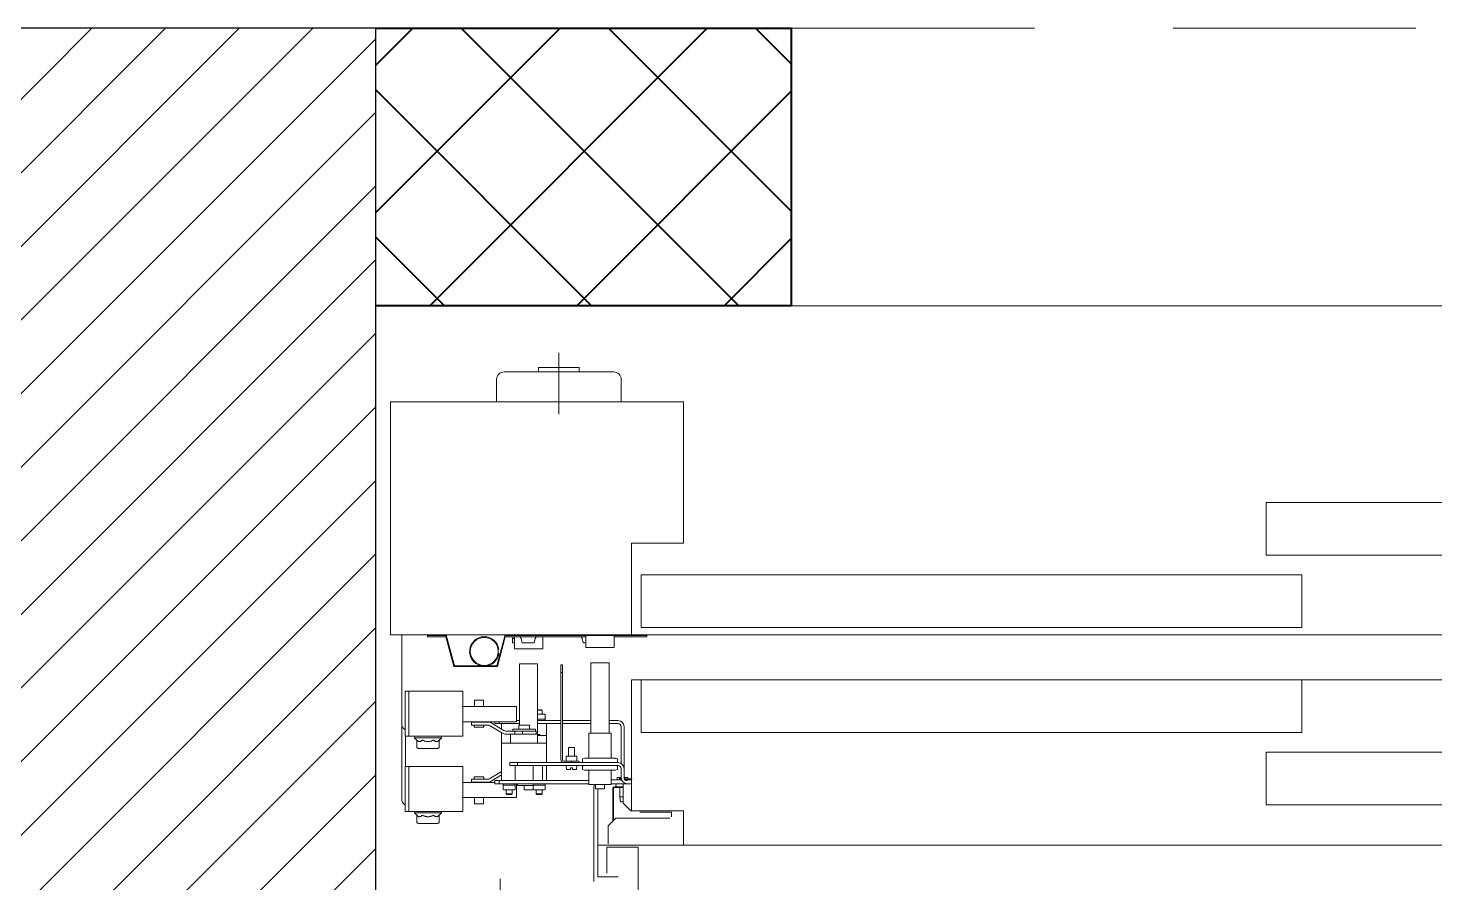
# Model space of a CAD drawing. Header units: metres. Extents: x -322116 to -321123, y -26723 to -26468.
# Drawn here: x -321590.462 to -321589.448, y -26550.374 to -26549.758 of the extents above; entities that cross this region are included whole.
import ezdxf

# ---------------------------------------------------------------- set-up
doc = ezdxf.new("R2010")
doc.units = ezdxf.units.M
doc.header["$LTSCALE"] = 7
doc.header["$MEASUREMENT"] = 0
doc.linetypes.add('1363-TXX-A-XXX-Plots layouts-R02$0$HIDDEN', pattern=[0.375, 0.25, -0.125])
doc.linetypes.add('Hidden', pattern=[9.524999999999995, 6.349999999999998, -3.174999999999998])
doc.layers.add('22-1-14-ROAD P2PFGC', color=5, linetype='Continuous')
for name, color, linetype, lineweight in [('A-CONV-EVTR', 2, 'Continuous', 18), ('A-FLOR-HIDN', 9, 'Hidden', 13), ('A-WALL-BLWO', 7, 'Continuous', 40), ('L-Structure', 5, 'Continuous', 15), ('PATT-CONC', 8, 'Continuous', 9)]:
    doc.layers.add(name, color=color, linetype=linetype, lineweight=lineweight)

# ---------------------------------------------------------------- blocks, each defined once
blk = doc.blocks.new('1 elev')
at = {"layer": 'A-CONV-EVTR', "extrusion": (2.364167280471158e-21, 1.064726288337142e-05, 0.999999999943318)}
for p, q in [((-321709.4409668186, -26487.80257292638, -1.8316160006e-05), (-321709.4409668186, -26487.75833272567, -1.87871970529e-05)), ((-321709.4555846605, -26487.77203334534, -1.86413229537e-05), (-321709.4555846605, -26487.76878493603, -1.86759096216e-05)), ((-321709.4555846605, -26487.76878493603, -1.86759096216e-05), (-321709.4263489767, -26487.76878493603, -1.86759096216e-05)), ((-321709.4263489767, -26487.76878493603, -1.86759096216e-05), (-321709.4263489767, -26487.77203334534, -1.86413229537e-05)), ((-321709.4859031474, -26487.79368940741, -1.84107451678e-05), (-321709.4859031474, -26487.77744736086, -1.85836785072e-05)), ((-321709.4804891319, -26487.77203334534, -1.86413229537e-05), (-321709.4014445053, -26487.77203334534, -1.86413229537e-05)), ((-321709.4263489767, -26487.77203334534, -1.86413229537e-05), (-321709.4555846605, -26487.77203334534, -1.86413229537e-05)), ((-321709.3960304898, -26487.77744736086, -1.85836785072e-05), (-321709.3960304898, -26487.79368940741, -1.84107451678e-05)), ((-321709.3195408531, -26487.79368940741, -1.84107451678e-05), (-321709.5306916817, -26487.79368940741, -1.84107451678e-05)), ((-321709.5306916817, -26487.79368940741, -1.84107451678e-05), (-321709.5306916817, -26487.89547289916, -1.7327029574e-05)), ((-321709.3960304898, -26487.79368940741, -1.84107451678e-05), (-321709.4859031474, -26487.79368940741, -1.84107451678e-05)), ((-321709.3195408531, -26487.96152388847, -1.66237673269e-05), (-321709.3195408531, -26487.79368940741, -1.84107451678e-05)), ((-321710.4268736705, -26487.86624046109, -1.76382750267e-05), (-321709.9507651458, -26487.86624046109, -1.76382750267e-05)), ((-321709.9507651458, -26487.86624046109, -1.76382750267e-05), (-321709.9507651458, -26487.90413856972, -1.72347639014e-05)), ((-321709.5306916817, -26487.89547289916, -1.7327029574e-05), (-321709.4933349747, -26487.89547289916, -1.7327029574e-05)), ((-321709.4933349747, -26487.89547289916, -1.7327029574e-05), (-321709.4933349747, -26487.96152388847, -1.66237673269e-05)), ((-321709.9507651458, -26487.90413856972, -1.72347639014e-05), (-321710.4268736705, -26487.90413856972, -1.72347639014e-05)), ((-321709.9764817195, -26487.95610987295, -1.66814117734e-05), (-321709.9764817195, -26487.91821176433, -1.70849228987e-05)), ((-321709.9764817195, -26487.91821176433, -1.70849228987e-05), (-321709.5003731949, -26487.91821176433, -1.70849228987e-05)), ((-321709.5003731949, -26487.91821176433, -1.70849228987e-05), (-321709.5003731949, -26487.95610987295, -1.66814117734e-05)), ((-321709.3249548686, -26487.96152388847, -1.66237673269e-05), (-321710.9329217011, -26487.96152388847, -1.66237673269e-05)), ((-321709.5003731949, -26487.95610987295, -1.66814117734e-05), (-321709.9764817195, -26487.95610987295, -1.66814117734e-05)), ((-321709.5043795663, -26487.96206529003, -1.66180028823e-05), (-321709.5043795663, -26487.9628232522, -1.66099326598e-05)), ((-321709.4025960746, -26487.96206529003, -1.66180028823e-05), (-321709.5043795663, -26487.96206529003, -1.66180028823e-05)), ((-321709.4808827389, -26487.9628232522, -1.66099326598e-05), (-321709.5043795663, -26487.9628232522, -1.66099326598e-05)), ((-321709.4938763762, -26487.96152388847, -1.66237673269e-05), (-321709.3574431851, -26487.96152388847, -1.66237673269e-05)), ((-321709.4933349747, -26487.96152388847, -1.66237673269e-05), (-321709.3195408531, -26487.96152388847, -1.66237673269e-05)), ((-321709.4808827389, -26487.97072771486, -1.65257717679e-05), (-321709.4808827389, -26487.96206529003, -1.66180028823e-05)), ((-321709.46030948, -26487.96206529003, -1.66180028823e-05), (-321709.46030948, -26487.97072771486, -1.65257717679e-05)), ((-321709.4023929792, -26487.9628232522, -1.66099326598e-05), (-321709.46030948, -26487.9628232522, -1.66099326598e-05)), ((-321709.4577557311, -26487.96412261592, -1.65960979926e-05), (-321709.4570594042, -26487.9628232522, -1.66099326598e-05)), ((-321709.4294495916, -26487.97148567703, -1.65177015454e-05), (-321709.4294495916, -26487.9628232522, -1.66099326598e-05)), ((-321709.4238823171, -26487.96412261592, -1.65960979926e-05), (-321709.424578644, -26487.9628232522, -1.66099326598e-05)), ((-321709.4137506131, -26487.96412261592, -1.65960979926e-05), (-321709.4130542861, -26487.9628232522, -1.66099326598e-05)), ((-321709.4088763326, -26487.9628232522, -1.66099326598e-05), (-321709.4088763326, -26487.97148567703, -1.65177015454e-05)), ((-321709.3966482821, -26487.98426275365, -1.63816606517e-05), (-321709.4025960746, -26487.96206529003, -1.66180028823e-05)), ((-321709.4021806426, -26487.96152388847, -1.66237673269e-05), (-321709.3962328502, -26487.9837213521, -1.63874250963e-05)), ((-321709.3656471749, -26487.9837213521, -1.63874250963e-05), (-321709.3596993824, -26487.96152388847, -1.66237673269e-05)), ((-321709.3592839505, -26487.96206529003, -1.66180028823e-05), (-321709.3652317429, -26487.98426275365, -1.63816606517e-05)), ((-321709.3462903132, -26487.9628232522, -1.66099326598e-05), (-321709.3594870458, -26487.9628232522, -1.66099326598e-05)), ((-321709.3462903132, -26487.96206529003, -1.66180028823e-05), (-321709.3592839505, -26487.96206529003, -1.66180028823e-05)), ((-321709.332971835, -26487.96152388847, -1.66237673269e-05), (-321709.3574431851, -26487.96152388847, -1.66237673269e-05)), ((-321709.3462903132, -26487.96152388847, -1.66237673269e-05), (-321709.3462903132, -26487.9628232522, -1.66099326598e-05)), ((-321709.3276660998, -26487.96152388847, -1.66237673269e-05), (-321709.3276660998, -26488.07954942677, -1.53671183937e-05)), ((-321709.46030948, -26487.97072771486, -1.65257717679e-05), (-321709.4808827389, -26487.97072771486, -1.65257717679e-05)), ((-321709.4585681125, -26487.96715446461, -1.65638171026e-05), (-321709.46030948, -26487.96715446461, -1.65638171026e-05)), ((-321709.4577557311, -26487.96412261592, -1.65960979926e-05), (-321709.4585681125, -26487.96715446461, -1.65638171026e-05)), ((-321709.4088763326, -26487.97148567703, -1.65177015454e-05), (-321709.4294495916, -26487.97148567703, -1.65177015454e-05)), ((-321709.4230699358, -26487.96715446461, -1.65638171026e-05), (-321709.4238823171, -26487.96412261592, -1.65960979926e-05)), ((-321709.4145629944, -26487.96715446461, -1.65638171026e-05), (-321709.4230699358, -26487.96715446461, -1.65638171026e-05)), ((-321709.4137506131, -26487.96412261592, -1.65960979926e-05), (-321709.4145629944, -26487.96715446461, -1.65638171026e-05)), ((-321709.4075769688, -26487.96412261592, -1.65960979926e-05), (-321709.4088763326, -26487.96412261592, -1.65960979926e-05)), ((-321709.4075769688, -26487.96715446461, -1.65638171026e-05), (-321709.4088763326, -26487.96715446461, -1.65638171026e-05)), ((-321709.4075769688, -26487.96715446461, -1.65638171026e-05), (-321709.4075769688, -26487.96412261592, -1.65960979926e-05)), ((-321709.3977234606, -26487.97192267037, -1.65130487624e-05), (-321709.3971875836, -26487.97199981589, -1.65122273737e-05)), ((-321709.3597191548, -26487.96368949469, -1.66007095483e-05), (-321709.3602796549, -26487.96368949469, -1.66007095483e-05)), ((-321709.4770929281, -26487.98155574589, -1.64104828749e-05), (-321709.4640992908, -26487.98155574589, -1.64104828749e-05)), ((-321709.4770929281, -26488.03244749176, -1.5868625078e-05), (-321709.4770929281, -26487.98155574589, -1.64104828749e-05)), ((-321709.4640992908, -26487.98155574589, -1.64104828749e-05), (-321709.4640992908, -26488.03244749176, -1.5868625078e-05)), ((-321709.4256597807, -26487.98231370806, -1.64024126524e-05), (-321709.4126661434, -26487.98231370806, -1.64024126524e-05)), ((-321709.4256597807, -26488.03948571194, -1.57936872976e-05), (-321709.4256597807, -26487.98231370806, -1.64024126524e-05)), ((-321709.4126661434, -26487.98231370806, -1.64024126524e-05), (-321709.4126661434, -26488.02654621485, -1.59314575247e-05)), ((-321709.3977234606, -26487.97494677486, -1.64808503269e-05), (-321709.3971875836, -26487.97486962934, -1.64816717156e-05)), ((-321709.4435260319, -26487.98317995055, -1.6393189541e-05), (-321709.4435260319, -26488.05139654608, -1.56668695154e-05)), ((-321709.4424432288, -26487.98317995055, -1.6393189541e-05), (-321709.4435260319, -26487.98317995055, -1.6393189541e-05)), ((-321709.4424432288, -26487.98859396606, -1.63355450945e-05), (-321709.4435260319, -26487.98859396606, -1.63355450945e-05)), ((-321709.4424432288, -26488.05139654608, -1.56668695154e-05), (-321709.4424432288, -26487.98317995055, -1.6393189541e-05)), ((-321709.3652317429, -26487.98426275365, -1.63816606517e-05), (-321709.3966482821, -26487.98426275365, -1.63816606517e-05)), ((-321709.3962328502, -26487.9837213521, -1.63874250963e-05), (-321709.3656471749, -26487.9837213521, -1.63874250963e-05)), ((-321710.8571254837, -26487.99400798158, -1.6277900648e-05), (-321709.4933349756, -26487.99400798158, -1.6277900648e-05)), ((-321709.9764817195, -26487.99400798158, -1.6277900648e-05), (-321709.9764817195, -26488.03190609021, -1.58743895227e-05)), ((-321709.5003731949, -26487.99400798158, -1.6277900648e-05), (-321709.9764817195, -26487.99400798158, -1.6277900648e-05)), ((-321709.4933349747, -26487.99400798158, -1.6277900648e-05), (-321709.5067617618, -26487.99400798158, -1.6277900648e-05)), ((-321709.4933349747, -26487.99400798158, -1.6277900648e-05), (-321709.5067617627, -26487.99400798158, -1.6277900648e-05)), ((-321709.5003731949, -26488.03190609021, -1.58743895227e-05), (-321709.5003731949, -26487.99400798158, -1.6277900648e-05)), ((-321709.4933349756, -26488.0882118516, -1.52748872793e-05), (-321709.4933349756, -26487.99400798158, -1.6277900648e-05)), ((-321709.4933349747, -26487.99400798158, -1.6277900648e-05), (-321709.4933349747, -26488.0882118516, -1.52748872793e-05)), ((-321709.4933349747, -26488.0882118516, -1.52748872793e-05), (-321709.4933349747, -26487.99400798158, -1.6277900648e-05)), ((-321709.3717041035, -26488.00212900486, -1.61914339783e-05), (-321709.3717041035, -26488.03461309797, -1.58455672994e-05)), ((-321709.3301119313, -26488.00212900486, -1.61914339783e-05), (-321709.3717041035, -26488.00212900486, -1.61914339783e-05)), ((-321709.3327267001, -26488.00212900486, -1.61914339783e-05), (-321709.3327267001, -26488.03461309797, -1.58455672994e-05)), ((-321709.3301119313, -26488.03461309797, -1.58455672994e-05), (-321709.3301119313, -26488.00212900486, -1.61914339783e-05)), ((-321709.4105005373, -26488.01322773667, -1.6073262863e-05), (-321709.4105005373, -26488.02405576771, -1.59579739701e-05)), ((-321709.3717041035, -26488.01322773667, -1.6073262863e-05), (-321709.4105005373, -26488.01322773667, -1.6073262863e-05)), ((-321709.386678869, -26488.00862582348, -1.61222606425e-05), (-321709.386678869, -26488.01322773667, -1.6073262863e-05)), ((-321709.3801820503, -26488.00862582348, -1.61222606425e-05), (-321709.386678869, -26488.00862582348, -1.61222606425e-05)), ((-321709.3801820503, -26488.01322773667, -1.6073262863e-05), (-321709.3801820503, -26488.00862582348, -1.61222606425e-05)), ((-321709.4770929281, -26488.02324366538, -1.5966620637e-05), (-321709.4835897467, -26488.02324366538, -1.5966620637e-05)), ((-321709.4435260319, -26488.02324366538, -1.5966620637e-05), (-321709.4640992908, -26488.02324366538, -1.5966620637e-05)), ((-321709.4256597807, -26488.02324366538, -1.5966620637e-05), (-321709.4424432288, -26488.02324366538, -1.5966620637e-05)), ((-321709.4305313119, -26488.01869589235, -1.60150419721e-05), (-321709.4311186805, -26488.01903500975, -1.60114312999e-05)), ((-321709.4311186805, -26488.01903500975, -1.60114312999e-05), (-321709.4311186805, -26488.02182174487, -1.59817601986e-05)), ((-321709.4311186805, -26488.02182174487, -1.59817601986e-05), (-321709.4305313119, -26488.02216086228, -1.59781495263e-05)), ((-321709.4310737962, -26488.02216086228, -1.59781495263e-05), (-321709.4256597807, -26488.02216086228, -1.59781495263e-05)), ((-321709.4310737962, -26488.02324366538, -1.5966620637e-05), (-321709.4310737962, -26488.02216086228, -1.59781495263e-05)), ((-321709.4256597807, -26488.01869589235, -1.60150419721e-05), (-321709.4305313119, -26488.01869589235, -1.60150419721e-05)), ((-321709.4284750688, -26488.01544748303, -1.604962864e-05), (-321709.4289081899, -26488.01588060428, -1.60450170843e-05)), ((-321709.4289081899, -26488.01588060428, -1.60450170843e-05), (-321709.4289081899, -26488.01869589235, -1.60150419721e-05)), ((-321709.4256597807, -26488.01588060428, -1.60450170843e-05), (-321709.4289081899, -26488.01588060428, -1.60450170843e-05)), ((-321709.4256597807, -26488.01544748303, -1.604962864e-05), (-321709.4284750688, -26488.01544748303, -1.604962864e-05)), ((-321709.4105005373, -26488.02324366538, -1.5966620637e-05), (-321709.4126661434, -26488.02324366538, -1.5966620637e-05)), ((-321709.9764817195, -26488.03190609021, -1.58743895227e-05), (-321709.5003731949, -26488.03190609021, -1.58743895227e-05)), ((-321709.4879209591, -26488.0275748778, -1.59205050799e-05), (-321709.4879209591, -26488.06439018332, -1.55285228438e-05)), ((-321709.4857553529, -26488.0275748778, -1.59205050799e-05), (-321709.4857553529, -26488.05414242471, -1.56376334236e-05)), ((-321709.4770929281, -26488.02540927159, -1.59435628585e-05), (-321709.4835897467, -26488.02540927159, -1.59435628585e-05)), ((-321709.4787171328, -26488.03244749176, -1.5868625078e-05), (-321709.4624750862, -26488.03244749176, -1.5868625078e-05)), ((-321709.4787171328, -26488.05031374297, -1.56783984046e-05), (-321709.4787171328, -26488.03244749176, -1.5868625078e-05)), ((-321709.4435260319, -26488.02540927159, -1.59435628585e-05), (-321709.4640992908, -26488.02540927159, -1.59435628585e-05)), ((-321709.4624750862, -26488.03244749176, -1.5868625078e-05), (-321709.4624750862, -26488.05031374297, -1.56783984046e-05)), ((-321709.4321565993, -26488.02540927159, -1.59435628585e-05), (-321709.4424432288, -26488.02540927159, -1.59435628585e-05)), ((-321709.4321565993, -26488.02540927159, -1.59435628585e-05), (-321709.4256597807, -26488.02540927159, -1.59435628585e-05)), ((-321709.4321565993, -26488.05356215228, -1.56438117368e-05), (-321709.4321565993, -26488.02540927159, -1.59435628585e-05)), ((-321709.4272839854, -26488.03320545394, -1.58605548555e-05), (-321709.4256597807, -26488.03320545394, -1.58605548555e-05)), ((-321709.4272839854, -26488.03407169642, -1.58513317441e-05), (-321709.4272839854, -26488.03320545394, -1.58605548555e-05)), ((-321709.4256597807, -26488.03298889331, -1.58628606334e-05), (-321709.4024963873, -26488.03298889331, -1.58628606334e-05)), ((-321709.4245090359, -26488.03082328711, -1.5885918412e-05), (-321709.4024963873, -26488.03082328711, -1.5885918412e-05)), ((-321709.4245090359, -26488.03298889331, -1.58628606334e-05), (-321709.4245090359, -26488.03082328711, -1.5885918412e-05)), ((-321709.424035576, -26488.02952392338, -1.58997530791e-05), (-321709.424035576, -26488.03082328711, -1.5885918412e-05)), ((-321709.4077935295, -26488.02952392338, -1.58997530791e-05), (-321709.424035576, -26488.02952392338, -1.58997530791e-05)), ((-321709.4197044276, -26488.02654621485, -1.59314575247e-05), (-321709.4197044276, -26488.02941564307, -1.59009059681e-05)), ((-321709.4121247418, -26488.02654621485, -1.59314575247e-05), (-321709.4197044276, -26488.02654621485, -1.59314575247e-05)), ((-321709.4197044276, -26488.02941564307, -1.59009059681e-05), (-321709.4121247418, -26488.02941564307, -1.59009059681e-05)), ((-321709.4148317497, -26488.03082328711, -1.5885918412e-05), (-321709.4148317497, -26488.03298889331, -1.58628606334e-05)), ((-321709.4126661434, -26488.02540927159, -1.59435628585e-05), (-321709.3996725061, -26488.02540927159, -1.59435628585e-05)), ((-321709.4121247418, -26488.02941564307, -1.59009059681e-05), (-321709.4121247418, -26488.02654621485, -1.59314575247e-05)), ((-321709.4105005373, -26488.02405576771, -1.59579739701e-05), (-321709.3717041035, -26488.02405576771, -1.59579739701e-05)), ((-321709.4091524495, -26488.03298889331, -1.58628606334e-05), (-321709.4091524495, -26488.03082328711, -1.5885918412e-05)), ((-321709.4077935295, -26488.03082328711, -1.5885918412e-05), (-321709.4077935295, -26488.02952392338, -1.58997530791e-05)), ((-321709.4061693248, -26488.03298889331, -1.58628606334e-05), (-321709.4061693248, -26488.03948571194, -1.57936872976e-05)), ((-321709.392097232, -26488.02494369689, -1.59485199546e-05), (-321709.401382192, -26488.0305146729, -1.58892043085e-05)), ((-321709.4002679968, -26488.03237166491, -1.58694324265e-05), (-321709.3909830368, -26488.02680068889, -1.59287480726e-05)), ((-321709.3996725061, -26488.02540927159, -1.59435628585e-05), (-321709.3996725061, -26488.02948886139, -1.59001263933e-05)), ((-321709.3996725061, -26488.02540927159, -1.59435628585e-05), (-321709.3947998923, -26488.02540927159, -1.59435628585e-05)), ((-321709.3996725061, -26488.03201437052, -1.58732366337e-05), (-321709.3996725061, -26488.06655578953, -1.55054650652e-05)), ((-321709.3980483016, -26488.02540927159, -1.59435628585e-05), (-321709.3980483016, -26488.02405576771, -1.59579739701e-05)), ((-321709.3947998923, -26488.02540927159, -1.59435628585e-05), (-321709.3947998923, -26488.02405576771, -1.59579739701e-05)), ((-321709.3780165918, -26488.02432646848, -1.59550917477e-05), (-321709.3898688417, -26488.02432646848, -1.59550917477e-05)), ((-321709.3898688417, -26488.02649207469, -1.59320339692e-05), (-321709.3780165918, -26488.02649207469, -1.59320339692e-05)), ((-321709.3869495697, -26488.02811627935, -1.59147406352e-05), (-321709.3869495697, -26488.02649207469, -1.59320339692e-05)), ((-321709.3799113495, -26488.02811627935, -1.59147406352e-05), (-321709.3869495697, -26488.02811627935, -1.59147406352e-05)), ((-321709.386678869, -26488.02405576771, -1.59579739701e-05), (-321709.386678869, -26488.02432646848, -1.59550917477e-05)), ((-321709.3801820503, -26488.02405576771, -1.59579739701e-05), (-321709.3801820503, -26488.02432646848, -1.59550917477e-05)), ((-321709.3799113495, -26488.02649207469, -1.59320339692e-05), (-321709.3799113495, -26488.02811627935, -1.59147406352e-05)), ((-321709.3780165918, -26488.02649207469, -1.59320339692e-05), (-321709.3780165918, -26488.02432646848, -1.59550917477e-05)), ((-321709.4521884567, -26488.04273412125, -1.57591006297e-05), (-321709.4521884567, -26488.04901437925, -1.56922330718e-05)), ((-321709.4478572443, -26488.04273412125, -1.57591006297e-05), (-321709.4521884567, -26488.04273412125, -1.57591006297e-05)), ((-321709.4478572443, -26488.04901437925, -1.56922330718e-05), (-321709.4478572443, -26488.04273412125, -1.57591006297e-05)), ((-321709.4256597807, -26488.03407169642, -1.58513317441e-05), (-321709.4321565993, -26488.03407169642, -1.58513317441e-05)), ((-321709.4321565993, -26488.03948571194, -1.57936872976e-05), (-321709.3996725061, -26488.03948571194, -1.57936872976e-05)), ((-321709.3717041035, -26488.03461309797, -1.58455672994e-05), (-321709.3301119313, -26488.03461309797, -1.58455672994e-05)), ((-321709.3563603821, -26488.03569590107, -1.58340384101e-05), (-321709.3563603821, -26488.03461309797, -1.58455672994e-05)), ((-321709.3368699262, -26488.03569590107, -1.58340384101e-05), (-321709.3563603821, -26488.03569590107, -1.58340384101e-05)), ((-321709.3563603821, -26488.03569590107, -1.58340384101e-05), (-321709.3547421907, -26488.03731409238, -1.58168091019e-05)), ((-321709.3547421907, -26488.03731409238, -1.58168091019e-05), (-321709.3547421907, -26488.04264689433, -1.57600293577e-05)), ((-321709.3547421907, -26488.04264689433, -1.57600293577e-05), (-321709.3536533742, -26488.0432755228, -1.57533361851e-05)), ((-321709.3536533742, -26488.0432755228, -1.57533361851e-05), (-321709.3395770163, -26488.0432755228, -1.57533361851e-05)), ((-321709.3395770163, -26488.0432755228, -1.57533361851e-05), (-321709.3384881175, -26488.04264689433, -1.57600293577e-05)), ((-321709.3384881175, -26488.03731409238, -1.58168091019e-05), (-321709.3368699262, -26488.03569590107, -1.58340384101e-05)), ((-321709.3384881175, -26488.04264689433, -1.57600293577e-05), (-321709.3384881175, -26488.03731409238, -1.58168091019e-05)), ((-321709.3368699262, -26488.03461309797, -1.58455672994e-05), (-321709.3368699262, -26488.03569590107, -1.58340384101e-05)), ((-321709.3303731076, -26488.03461309797, -1.58455672994e-05), (-321709.3303731076, -26488.05626916004, -1.56149895135e-05)), ((-321709.9507651458, -26488.04597928482, -1.57245485201e-05), (-321710.4268736705, -26488.04597928482, -1.57245485201e-05)), ((-321709.9507651458, -26488.08387739344, -1.53210373947e-05), (-321709.9507651458, -26488.04597928482, -1.57245485201e-05)), ((-321709.4835897467, -26488.05356215228, -1.56438117368e-05), (-321709.4056279233, -26488.05356215228, -1.56438117368e-05)), ((-321709.4814241405, -26488.05031374297, -1.56783984046e-05), (-321709.4830992427, -26488.05076258526, -1.56736194628e-05)), ((-321709.4799734594, -26488.05031374297, -1.56783984046e-05), (-321709.4830992427, -26488.05076258526, -1.56736194628e-05)), ((-321709.4830992427, -26488.05076258526, -1.56736194628e-05), (-321709.4830992427, -26488.05311330999, -1.56485906786e-05)), ((-321709.4830992427, -26488.05311330999, -1.56485906786e-05), (-321709.4814241405, -26488.05356215228, -1.56438117368e-05)), ((-321709.4597680784, -26488.05031374297, -1.56783984046e-05), (-321709.4814241405, -26488.05031374297, -1.56783984046e-05)), ((-321709.4580929762, -26488.05076258526, -1.56736194628e-05), (-321709.4597680784, -26488.05031374297, -1.56783984046e-05)), ((-321709.4597680784, -26488.05356215228, -1.56438117368e-05), (-321709.4580929762, -26488.05311330999, -1.56485906786e-05)), ((-321709.4580929762, -26488.05311330999, -1.56485906786e-05), (-321709.4580929762, -26488.05076258526, -1.56736194628e-05)), ((-321709.4554368661, -26488.05247934917, -1.56553406261e-05), (-321709.4554368661, -26488.05356215228, -1.56438117368e-05)), ((-321709.444608835, -26488.05247934917, -1.56553406261e-05), (-321709.4554368661, -26488.05247934917, -1.56553406261e-05)), ((-321709.4538126614, -26488.04901437925, -1.56922330718e-05), (-321709.4462330397, -26488.04901437925, -1.56922330718e-05)), ((-321709.4538126614, -26488.05247934917, -1.56553406261e-05), (-321709.4538126614, -26488.04901437925, -1.56922330718e-05)), ((-321709.4500228505, -26488.05247934917, -1.56553406261e-05), (-321709.4500228505, -26488.05356215228, -1.56438117368e-05)), ((-321709.4462330397, -26488.04901437925, -1.56922330718e-05), (-321709.4462330397, -26488.05247934917, -1.56553406261e-05)), ((-321709.4110419388, -26488.05572775849, -1.56207539582e-05), (-321709.4110419388, -26488.05356215228, -1.56438117368e-05)), ((-321709.4056279233, -26488.05356215228, -1.56438117368e-05), (-321709.4056279233, -26488.05572775849, -1.56207539582e-05)), ((-321709.490808434, -26488.06419423754, -1.553060913e-05), (-321709.4882818935, -26488.06419423754, -1.553060913e-05)), ((-321709.4882818935, -26488.06419423754, -1.553060913e-05), (-321709.4879209591, -26488.06419527876, -1.55305980439e-05)), ((-321709.4879209591, -26488.06439018332, -1.55285228438e-05), (-321709.4880967233, -26488.06422688804, -1.55302614915e-05)), ((-321709.4857553529, -26488.0578933647, -1.55976961796e-05), (-321709.4857553529, -26488.06439018332, -1.55285228438e-05)), ((-321709.4857553529, -26488.06419527876, -1.55305980439e-05), (-321709.4830483452, -26488.06419527876, -1.55305980439e-05)), ((-321709.4847285724, -26488.06419527876, -1.55305980439e-05), (-321709.4847285724, -26488.06484496062, -1.55236807103e-05)), ((-321709.4845575369, -26488.06592776373, -1.5512151821e-05), (-321709.4847285724, -26488.06419527876, -1.55305980439e-05)), ((-321709.4835897467, -26488.05572775849, -1.56207539582e-05), (-321709.4056279233, -26488.05572775849, -1.56207539582e-05)), ((-321709.4814241405, -26488.05572775849, -1.56207539582e-05), (-321709.4830992427, -26488.05617660078, -1.56159750163e-05)), ((-321709.4830992427, -26488.05617660078, -1.56159750163e-05), (-321709.4830992427, -26488.05852732551, -1.55909462321e-05)), ((-321709.4830992427, -26488.05852732551, -1.55909462321e-05), (-321709.4814241405, -26488.0589761678, -1.55861672903e-05)), ((-321709.4830483452, -26488.06419527876, -1.55305980439e-05), (-321709.4830483452, -26488.06601438798, -1.55112295099e-05)), ((-321709.4814241405, -26488.0589761678, -1.55861672903e-05), (-321709.4597680784, -26488.0589761678, -1.55861672903e-05)), ((-321709.4787171328, -26488.0589761678, -1.55861672903e-05), (-321709.4787171328, -26488.06926279729, -1.5476642842e-05)), ((-321709.4624750862, -26488.06926279729, -1.5476642842e-05), (-321709.4624750862, -26488.0589761678, -1.55861672903e-05)), ((-321709.4580929762, -26488.05617660078, -1.56159750163e-05), (-321709.4597680784, -26488.05572775849, -1.56207539582e-05)), ((-321709.4597680784, -26488.0589761678, -1.55861672903e-05), (-321709.4580929762, -26488.05852732551, -1.55909462321e-05)), ((-321709.4580929762, -26488.05852732551, -1.55909462321e-05), (-321709.4580929762, -26488.05617660078, -1.56159750163e-05)), ((-321709.4535663556, -26488.05854304656, -1.5590778846e-05), (-321709.4538126614, -26488.05572775849, -1.56207539582e-05)), ((-321709.4506725324, -26488.05854304656, -1.5590778846e-05), (-321709.4535663556, -26488.05854304656, -1.5590778846e-05)), ((-321709.4506725324, -26488.05735196315, -1.56034606242e-05), (-321709.4506725324, -26488.05854304656, -1.5590778846e-05)), ((-321709.4493731687, -26488.05735196315, -1.56034606242e-05), (-321709.4506725324, -26488.05735196315, -1.56034606242e-05)), ((-321709.4493731687, -26488.05854304656, -1.5590778846e-05), (-321709.4493731687, -26488.05735196315, -1.56034606242e-05)), ((-321709.4464793455, -26488.05854304656, -1.5590778846e-05), (-321709.4493731687, -26488.05854304656, -1.5590778846e-05)), ((-321709.4462330397, -26488.05572775849, -1.56207539582e-05), (-321709.4464793455, -26488.05854304656, -1.5590778846e-05)), ((-321709.4321565993, -26488.06655578953, -1.55054650652e-05), (-321709.4321565993, -26488.05572775849, -1.56207539582e-05)), ((-321709.4291788907, -26488.06655578953, -1.55054650652e-05), (-321709.4291788907, -26488.05572775849, -1.56207539582e-05)), ((-321709.4224113714, -26488.06655578953, -1.55054650652e-05), (-321709.4224113714, -26488.05572775849, -1.56207539582e-05)), ((-321709.4094177341, -26488.06655578953, -1.55054650652e-05), (-321709.4094177341, -26488.05572775849, -1.56207539582e-05)), ((-321709.3996725061, -26488.05995069059, -1.55757912899e-05), (-321709.3909830368, -26488.06516437222, -1.55202798511e-05)), ((-321709.392097232, -26488.06702136422, -1.5500507969e-05), (-321709.3996725061, -26488.06247619972, -1.55489015304e-05)), ((-321709.3869495697, -26488.06384878176, -1.55342872885e-05), (-321709.3869495697, -26488.06547298642, -1.55169939545e-05)), ((-321709.3799113495, -26488.06384878176, -1.55342872885e-05), (-321709.3869495697, -26488.06384878176, -1.55342872885e-05)), ((-321709.3799113495, -26488.06547298642, -1.55169939545e-05), (-321709.3799113495, -26488.06384878176, -1.55342872885e-05)), ((-321709.3717041035, -26488.05626916004, -1.56149895135e-05), (-321709.3717041035, -26488.08875325315, -1.52691228346e-05)), ((-321709.3301119313, -26488.05626916004, -1.56149895135e-05), (-321709.3717041035, -26488.05626916004, -1.56149895135e-05)), ((-321709.3327267001, -26488.05626916004, -1.56149895135e-05), (-321709.3327267001, -26488.08875325315, -1.52691228346e-05)), ((-321709.3301119313, -26488.08875325315, -1.52691228346e-05), (-321709.3301119313, -26488.05626916004, -1.56149895135e-05)), ((-321709.4881017545, -26488.0652564258, -1.55192997324e-05), (-321709.4938222361, -26488.0652564258, -1.55192997324e-05)), ((-321709.4933349747, -26488.06872139573, -1.54824072866e-05), (-321709.4787171328, -26488.06872139573, -1.54824072866e-05)), ((-321709.4886541515, -26488.06601438798, -1.55112295099e-05), (-321709.4928477132, -26488.06601438798, -1.55112295099e-05)), ((-321709.4873795576, -26488.06924541108, -1.54768279574e-05), (-321709.4873795576, -26488.08279783608, -1.53325317258e-05)), ((-321709.4873795576, -26488.070908658, -1.54591189302e-05), (-321709.4808827389, -26488.070908658, -1.54591189302e-05)), ((-321709.4852680916, -26488.07121184287, -1.54558908412e-05), (-321709.4873795576, -26488.07121184287, -1.54558908412e-05)), ((-321709.4862977372, -26488.07145005955, -1.54533544856e-05), (-321709.4808827389, -26488.07145005955, -1.54533544856e-05)), ((-321709.4787171328, -26488.06601438798, -1.55112295099e-05), (-321709.486071424, -26488.06601438798, -1.55112295099e-05)), ((-321709.4858428612, -26488.0652564258, -1.55192997324e-05), (-321709.4852680916, -26488.0652564258, -1.55192997324e-05)), ((-321709.4858074762, -26488.06506010587, -1.55213900022e-05), (-321709.4852680916, -26488.0652564258, -1.55192997324e-05)), ((-321709.4847285724, -26488.06484496062, -1.55236807103e-05), (-321709.4857792949, -26488.06484496062, -1.55236807103e-05)), ((-321709.4852680916, -26488.0652564258, -1.55192997324e-05), (-321709.4852680916, -26488.06592776373, -1.5512151821e-05)), ((-321709.4852680916, -26488.06592776373, -1.5512151821e-05), (-321709.4845575369, -26488.06592776373, -1.5512151821e-05)), ((-321709.4852680916, -26488.070908658, -1.54591189302e-05), (-321709.4852680916, -26488.07121184287, -1.54558908412e-05)), ((-321709.4847808302, -26488.07145005955, -1.54533544856e-05), (-321709.4847808302, -26488.07827171911, -1.5380722483e-05)), ((-321709.4828426126, -26488.06874305179, -1.54821767088e-05), (-321709.4818573239, -26488.06874305179, -1.54821767088e-05)), ((-321709.4803413374, -26488.07199146111, -1.54475900409e-05), (-321709.4803413374, -26488.09525007177, -1.51999494989e-05)), ((-321709.4797999358, -26488.07199146111, -1.54475900409e-05), (-321709.4797999358, -26488.09579147333, -1.51941850542e-05)), ((-321709.4787171328, -26488.06926279729, -1.5476642842e-05), (-321709.4624750862, -26488.06926279729, -1.5476642842e-05)), ((-321709.4738445188, -26488.06926279729, -1.5476642842e-05), (-321709.4738445188, -26488.0725112066, -1.54420561741e-05)), ((-321709.4738445188, -26488.0725112066, -1.54420561741e-05), (-321709.4673477001, -26488.0725112066, -1.54420561741e-05)), ((-321709.4689719048, -26488.13044117264, -1.48252605968e-05), (-321709.4689719048, -26488.0725112066, -1.54420561741e-05)), ((-321709.4673477001, -26488.0725112066, -1.54420561741e-05), (-321709.4673477001, -26488.06926279729, -1.5476642842e-05)), ((-321709.4662648971, -26488.13910359747, -1.47330294824e-05), (-321709.4662648971, -26488.07142840349, -1.54535850634e-05)), ((-321709.3947998923, -26488.06655578953, -1.55054650652e-05), (-321709.4624750862, -26488.06655578953, -1.55054650652e-05)), ((-321709.4624750862, -26488.06872139573, -1.54824072866e-05), (-321709.3947998923, -26488.06872139573, -1.54824072866e-05)), ((-321709.4305313119, -26488.06980419883, -1.54708783973e-05), (-321709.4311186805, -26488.07014331625, -1.54672677251e-05)), ((-321709.4311186805, -26488.07014331625, -1.54672677251e-05), (-321709.4311186805, -26488.07293005136, -1.54375966238e-05)), ((-321709.4311186805, -26488.07293005136, -1.54375966238e-05), (-321709.4305313119, -26488.07326916877, -1.54339859516e-05)), ((-321709.4310737962, -26488.06980419883, -1.54708783973e-05), (-321709.4310737962, -26488.06872139573, -1.54824072866e-05)), ((-321709.4224113714, -26488.06980419883, -1.54708783973e-05), (-321709.4310737962, -26488.06980419883, -1.54708783973e-05)), ((-321709.4305313119, -26488.07326916877, -1.54339859516e-05), (-321709.4229538558, -26488.07326916877, -1.54339859516e-05)), ((-321709.4289081899, -26488.07326916877, -1.54339859516e-05), (-321709.4289081899, -26488.07608445684, -1.54040108394e-05)), ((-321709.4245769776, -26488.07608445684, -1.54040108394e-05), (-321709.4245769776, -26488.07326916877, -1.54339859516e-05)), ((-321709.4229538558, -26488.06980419883, -1.54708783973e-05), (-321709.4224113714, -26488.07002075946, -1.54685726195e-05)), ((-321709.4229538558, -26488.07326916877, -1.54339859516e-05), (-321709.4223664871, -26488.07293005136, -1.54375966238e-05)), ((-321709.4225787617, -26488.07002075946, -1.54685726195e-05), (-321709.4110419388, -26488.07002075946, -1.54685726195e-05)), ((-321709.4224113714, -26488.06872139573, -1.54824072866e-05), (-321709.4224113714, -26488.06980419883, -1.54708783973e-05)), ((-321709.4223664871, -26488.07014331625, -1.54672677251e-05), (-321709.4224113714, -26488.07295596528, -1.54373207115e-05)), ((-321709.4224113714, -26488.07295596528, -1.54373207115e-05), (-321709.4224113714, -26488.07326916877, -1.54339859516e-05)), ((-321709.4224113714, -26488.07326916877, -1.54339859516e-05), (-321709.4159145528, -26488.07326916877, -1.54339859516e-05)), ((-321709.4159145528, -26488.07326916877, -1.54339859516e-05), (-321709.4159145528, -26488.07002075946, -1.54685726195e-05)), ((-321709.4110419388, -26488.07002075946, -1.54685726195e-05), (-321709.4110419388, -26488.06872139573, -1.54824072866e-05)), ((-321709.4105005373, -26488.06872139573, -1.54824072866e-05), (-321709.4105005373, -26488.07873732444, -1.53757650606e-05)), ((-321709.4088752498, -26488.06980419883, -1.54708783973e-05), (-321709.4094626184, -26488.07014331625, -1.54672677251e-05)), ((-321709.4094626184, -26488.07014331625, -1.54672677251e-05), (-321709.4094626184, -26488.07293005136, -1.54375966238e-05)), ((-321709.4094626184, -26488.07293005136, -1.54375966238e-05), (-321709.4088752498, -26488.07326916877, -1.54339859516e-05)), ((-321709.4094177341, -26488.06980419883, -1.54708783973e-05), (-321709.4094177341, -26488.06872139573, -1.54824072866e-05)), ((-321709.4007553093, -26488.06980419883, -1.54708783973e-05), (-321709.4094177341, -26488.06980419883, -1.54708783973e-05)), ((-321709.4088752498, -26488.07326916877, -1.54339859516e-05), (-321709.4012977937, -26488.07326916877, -1.54339859516e-05)), ((-321709.4072521279, -26488.07326916877, -1.54339859516e-05), (-321709.4072521279, -26488.07608445684, -1.54040108394e-05)), ((-321709.4029209155, -26488.07608445684, -1.54040108394e-05), (-321709.4029209155, -26488.07326916877, -1.54339859516e-05)), ((-321709.400710425, -26488.07014331625, -1.54672677251e-05), (-321709.4012977937, -26488.06980419883, -1.54708783973e-05)), ((-321709.4012977937, -26488.07326916877, -1.54339859516e-05), (-321709.400710425, -26488.07293005136, -1.54375966238e-05)), ((-321709.4007553093, -26488.06872139573, -1.54824072866e-05), (-321709.4007553093, -26488.06980419883, -1.54708783973e-05)), ((-321709.400710425, -26488.07293005136, -1.54375966238e-05), (-321709.400710425, -26488.07014331625, -1.54672677251e-05)), ((-321709.3980483016, -26488.06872139573, -1.54824072866e-05), (-321709.3980483016, -26488.06655578953, -1.55054650652e-05)), ((-321709.3947998923, -26488.06872139573, -1.54824072866e-05), (-321709.3947998923, -26488.06655578953, -1.55054650652e-05)), ((-321709.3947998923, -26488.0679092934, -1.54910539536e-05), (-321709.3717041035, -26488.0679092934, -1.54910539536e-05)), ((-321709.3780165918, -26488.06547298642, -1.55169939545e-05), (-321709.3898688417, -26488.06547298642, -1.55169939545e-05)), ((-321709.3898688417, -26488.06763859263, -1.54939361759e-05), (-321709.3780165918, -26488.06763859263, -1.54939361759e-05)), ((-321709.386678869, -26488.0679092934, -1.54910539536e-05), (-321709.386678869, -26488.06763859263, -1.54939361759e-05)), ((-321709.3801820503, -26488.0679092934, -1.54910539536e-05), (-321709.3801820503, -26488.06763859263, -1.54939361759e-05)), ((-321709.3780165918, -26488.06763859263, -1.54939361759e-05), (-321709.3780165918, -26488.06547298642, -1.55169939545e-05)), ((-321710.4268736705, -26488.08387739344, -1.53210373947e-05), (-321709.9507651458, -26488.08387739344, -1.53210373947e-05)), ((-321709.4873795576, -26488.08279783608, -1.53325317258e-05), (-321709.4927935731, -26488.0882118516, -1.52748872793e-05)), ((-321709.4873795576, -26488.07827171911, -1.5380722483e-05), (-321709.4847808302, -26488.07827171911, -1.5380722483e-05)), ((-321709.4851121959, -26488.07827171911, -1.5380722483e-05), (-321709.4873795576, -26488.07827171911, -1.5380722483e-05)), ((-321709.4853917978, -26488.08173668904, -1.53438300373e-05), (-321709.4873795576, -26488.08173668904, -1.53438300373e-05)), ((-321709.4847808302, -26488.07827171911, -1.5380722483e-05), (-321709.4853917978, -26488.08173668904, -1.53438300373e-05)), ((-321709.4289081899, -26488.07608445684, -1.54040108394e-05), (-321709.4284750688, -26488.07651757808, -1.53993992837e-05)), ((-321709.4289081899, -26488.07608445684, -1.54040108394e-05), (-321709.4245769776, -26488.07608445684, -1.54040108394e-05)), ((-321709.4284750688, -26488.07651757808, -1.53993992837e-05), (-321709.4250100988, -26488.07651757808, -1.53993992837e-05)), ((-321709.4250100988, -26488.07651757808, -1.53993992837e-05), (-321709.4245769776, -26488.07608445684, -1.54040108394e-05)), ((-321709.4105005373, -26488.07873732444, -1.53757650606e-05), (-321709.3717041035, -26488.07873732444, -1.53757650606e-05)), ((-321709.4072521279, -26488.07608445684, -1.54040108394e-05), (-321709.4068190067, -26488.07651757808, -1.53993992837e-05)), ((-321709.4072521279, -26488.07608445684, -1.54040108394e-05), (-321709.4029209155, -26488.07608445684, -1.54040108394e-05)), ((-321709.4068190067, -26488.07651757808, -1.53993992837e-05), (-321709.4033540368, -26488.07651757808, -1.53993992837e-05)), ((-321709.4033540368, -26488.07651757808, -1.53993992837e-05), (-321709.4029209155, -26488.07608445684, -1.54040108394e-05)), ((-321709.386678869, -26488.08333923763, -1.53267672811e-05), (-321709.386678869, -26488.07873732444, -1.53757650606e-05)), ((-321709.3801820503, -26488.08333923763, -1.53267672811e-05), (-321709.386678869, -26488.08333923763, -1.53267672811e-05)), ((-321709.3801820503, -26488.07873732444, -1.53757650606e-05), (-321709.3801820503, -26488.08333923763, -1.53267672811e-05)), ((-321709.5306916817, -26488.0882118516, -1.52748872793e-05), (-321709.5306916817, -26488.11311632298, -1.50097228255e-05)), ((-321709.4933349747, -26488.0882118516, -1.52748872793e-05), (-321709.5306916817, -26488.0882118516, -1.52748872793e-05)), ((-321709.5306916817, -26488.0882118516, -1.52748872793e-05), (-321709.4933349747, -26488.0882118516, -1.52748872793e-05)), ((-321709.5306916817, -26488.11311632298, -1.50097228255e-05), (-321709.5306916817, -26488.0882118516, -1.52748872793e-05)), ((-321709.5306916826, -26488.0882118516, -1.52748872793e-05), (-321709.4933349747, -26488.0882118516, -1.52748872793e-05)), ((-321709.5306916826, -26488.11311632298, -1.50097228255e-05), (-321709.5306916826, -26488.0882118516, -1.52748872793e-05)), ((-321709.52311206, -26488.0882118516, -1.52748872793e-05), (-321709.5209464538, -26488.0882118516, -1.52748872793e-05)), ((-321709.5220292569, -26488.0892946547, -1.526335839e-05), (-321709.5220292569, -26488.09254306401, -1.52287717221e-05)), ((-321709.5220292569, -26488.0892946547, -1.526335839e-05), (-321709.4992903917, -26488.0892946547, -1.526335839e-05)), ((-321709.4927935731, -26488.0882118516, -1.52748872793e-05), (-321709.5209464538, -26488.0882118516, -1.52748872793e-05)), ((-321709.5209464538, -26488.09362586711, -1.52172428328e-05), (-321709.4819655421, -26488.09362586711, -1.52172428328e-05)), ((-321709.4819655421, -26488.09362586711, -1.52172428328e-05), (-321709.4765515266, -26488.09903988264, -1.51595983863e-05)), ((-321709.3717041035, -26488.08875325315, -1.52691228346e-05), (-321709.3301119313, -26488.08875325315, -1.52691228346e-05)), ((-321709.3563603821, -26488.08983605625, -1.52575939454e-05), (-321709.3563603821, -26488.08875325315, -1.52691228346e-05)), ((-321709.3368699262, -26488.08983605625, -1.52575939454e-05), (-321709.3563603821, -26488.08983605625, -1.52575939454e-05)), ((-321709.3563603821, -26488.08983605625, -1.52575939454e-05), (-321709.3547421907, -26488.09145424756, -1.52403646371e-05)), ((-321709.3547421907, -26488.09145424756, -1.52403646371e-05), (-321709.3547421907, -26488.0967870495, -1.51835848929e-05)), ((-321709.3384881175, -26488.09145424756, -1.52403646371e-05), (-321709.3368699262, -26488.08983605625, -1.52575939454e-05)), ((-321709.3384881175, -26488.0967870495, -1.51835848929e-05), (-321709.3384881175, -26488.09145424756, -1.52403646371e-05)), ((-321709.3368699262, -26488.08875325315, -1.52691228346e-05), (-321709.3368699262, -26488.08983605625, -1.52575939454e-05)), ((-321709.4765515266, -26488.09903988264, -1.51595983863e-05), (-321709.4765515266, -26488.11203351988, -1.50212517148e-05)), ((-321709.3547421907, -26488.0967870495, -1.51835848929e-05), (-321709.3536533742, -26488.09741567798, -1.51768917203e-05)), ((-321709.3536533742, -26488.09741567798, -1.51768917203e-05), (-321709.3395770163, -26488.09741567798, -1.51768917203e-05)), ((-321709.3395770163, -26488.09741567798, -1.51768917203e-05), (-321709.3384881175, -26488.0967870495, -1.51835848929e-05)), ((-321710.3969341647, -26488.11311632298, -1.50097228255e-05), (-321709.4819655421, -26488.11311632298, -1.50097228255e-05)), ((-321709.4689719048, -26488.11311632298, -1.50097228255e-05), (-321709.5306916817, -26488.11311632298, -1.50097228255e-05)), ((-321709.4689719057, -26488.11311632298, -1.50097228255e-05), (-321709.5306916826, -26488.11311632298, -1.50097228255e-05)), ((-321709.4982075895, -26488.11451089218, -1.49948744806e-05), (-321709.4754687243, -26488.11451089218, -1.49948744806e-05)), ((-321709.4982075895, -26488.52837131322, -1.05883937805e-05), (-321709.4982075895, -26488.11451089218, -1.49948744806e-05)), ((-321709.4754687243, -26488.11451089218, -1.49948744806e-05), (-321709.4754687243, -26488.13310164298, -1.47969338696e-05)), ((-321709.4689719057, -26488.13585518816, -1.47676161503e-05), (-321709.4689719057, -26488.11311632298, -1.50097228255e-05)), ((-321709.4689719048, -26488.13585518816, -1.47676161503e-05), (-321709.4689719048, -26488.11311632298, -1.50097228255e-05)), ((-321709.4835986025, -26488.13585518816, -1.47676161503e-05), (-321709.4689719048, -26488.13585518816, -1.47676161503e-05)), ((-321709.4835986034, -26488.13585518816, -1.47676161503e-05), (-321709.4689719057, -26488.13585518816, -1.47676161503e-05)), ((-321709.398589704, -26488.19930742132, -1.40920235432e-05), (-321709.398589704, -26488.13737114121, -1.47514753996e-05))]:
    blk.add_line(p, q, dxfattribs=at)
at = {"layer": 'A-CONV-EVTR'}
blk.add_lwpolyline([(-321709.3087179383, -26487.72437128336), (-321711.0087179383, -26487.72437128336), (-321711.0087179383, -26489.51101526753), (-321709.3087179383, -26489.51101526753)], close=True, dxfattribs=at)
at = {"layer": 'A-CONV-EVTR', "extrusion": (2.364167280471158e-21, 1.064726288337142e-05, 0.999999999943318)}
blk.add_circle((-321709.3872202705, -26487.9734332211, -0.2820409133567957), 0.0100700688642677, dxfattribs=at)
for centre, radius, start, end in [((-321709.4804891319, -26487.77744585933, -0.2820409133567958), 0.0054140155184235, 90, 180), ((-321709.4014445053, -26487.77744585933, -0.2820409133567958), 0.0054140155184235, 0, 90), ((-321709.4062776052, -26487.96412111439, -0.2820409133567956), 0.0025987274488435, 149.9999996673089, 180), ((-321709.4062776052, -26487.96412111439, -0.2820409133567956), 0.0012993637244218, 90, 180), ((-321709.3872202705, -26487.9734332211, -0.2820409133567957), 0.0106114704161099, 284.2134481499818, 171.8079126765243), ((-321709.3872202705, -26487.9734332211, -0.2820409133567957), 0.0106114704161099, 188.1920873234757, 255.7865518500181), ((-321709.4835897467, -26488.02757337629, -0.2820409133567961), 0.0043312124147388, 90, 180), ((-321709.4835897467, -26488.02757337629, -0.2820409133567961), 0.0021656062073693, 90, 180), ((-321709.4024963873, -26488.02865617939, -0.2820409133567959), 0.0021656062073693, 270, 300.963755952571), ((-321709.4024963873, -26488.02865617939, -0.2820409133567959), 0.0043312124147389, 270, 300.963755952571), ((-321709.3898688417, -26488.02865617939, -0.2820409133567959), 0.0043312124147388, 90, 120.963755952571), ((-321709.3898688417, -26488.02865617939, -0.2820409133567959), 0.0021656062073693, 90, 120.963755952571), ((-321709.3330801153, -26488.02540777008, -0.2820409133567959), 0.0054140155184236, 303.2464037574723, 0), ((-321709.4835897467, -26488.05789186319, -0.2820409133567959), 0.0043312124147388, 90, 180), ((-321709.444608835, -26488.05139504458, -0.2820409133567958), 0.0021656062073694, 270, 0), ((-321709.444608835, -26488.05139504458, -0.2820409133567958), 0.0010828031036847, 270, 0), ((-321709.4882818935, -26488.0647341376, -0.2820409133567955), 0.0005414015518423, 69.99999838029292, 90), ((-321709.4835897467, -26488.05789186319, -0.2820409133567959), 0.0021656062073693, 90, 180), ((-321709.4900865654, -26488.06438868183, -0.2820409133567956), 0.0043312124147387, 270, 0), ((-321709.4900865654, -26488.06438868183, -0.2820409133567956), 0.0021656062073693, 270, 0), ((-321709.4895451638, -26488.05506785253, -0.2820409133567957), 0.0166994997708541, 277.4511520449288, 284.8399470755975), ((-321709.4830591732, -26488.06981352537, -0.2820409133567956), 0.0010936311347215, 270, 90), ((-321709.4808827389, -26488.0719899596, -0.2820409133567955), 0.0010828031036847, 0, 90), ((-321709.4808827389, -26488.0719899596, -0.2820409133567955), 0.0005414015518423, 0, 90), ((-321709.4716789126, -26488.071426902, -0.2820409133567957), 0.0054140155184236, 0, 23.57817847262644), ((-321709.3898688417, -26488.06330587872, -0.2820409133567959), 0.0043312124147387, 239.0362440474289, 270), ((-321709.3898688417, -26488.06330587872, -0.2820409133567959), 0.0021656062073693, 239.0362440474289, 270), ((-321709.3330801153, -26488.07954792529, -0.2820409133567958), 0.0054140155184236, 303.2464037574723, 0)]:
    blk.add_arc(centre, radius, start, end, dxfattribs=at)
at = {"layer": 'A-CONV-EVTR', "extrusion": (0, -1.064726288088634e-05, -0.999999999943318)}
blk.add_open_spline([(-321709.3547421907, -26488.03731409238, -1.58168091019e-05), (-321709.3546370056, -26488.0374192775, -1.58156891682e-05), (-321709.3544265473, -26488.03761794684, -1.58135738835e-05), (-321709.3540977748, -26488.03788408816, -1.5810740207e-05), (-321709.3537625064, -26488.03810470368, -1.58083912555e-05), (-321709.3534186289, -26488.03827260964, -1.58066035166e-05), (-321709.353066273, -26488.03837876862, -1.58054732141e-05), (-321709.352708336, -26488.0384150219, -1.58050872158e-05), (-321709.3523504056, -26488.038377918, -1.58054822709e-05), (-321709.3519981245, -26488.03827096965, -1.58066209781e-05), (-321709.3516545528, -26488.03810248748, -1.5808414852e-05), (-321709.3513200797, -26488.03788181743, -1.5810764384e-05), (-321709.3509926714, -26488.03761642461, -1.58135900912e-05), (-321709.350783254, -26488.03741867398, -1.58156955941e-05), (-321709.3506786724, -26488.03731409238, -1.58168091019e-05)], degree=3, knots=[0, 0, 0, 0, 0.4121364929295842, 0.8011677349591078, 1.170542716169409, 1.521784638613303, 1.857776036305548, 2.184770012072886, 2.511865307970048, 2.84808539850721, 3.199449476638276, 3.568437329392716, 3.956001288484682, 4.365773045683277, 4.365773045683277, 4.365773045683277, 4.365773045683277], dxfattribs=at)
at = {"layer": 'A-CONV-EVTR', "extrusion": (0, -1.064726286506774e-05, -0.999999999943318)}
blk.add_open_spline([(-321709.3506786724, -26488.03731409238, -1.58168091019e-05), (-321709.3504652134, -26488.03742082189, -1.58156727248e-05), (-321709.3500361618, -26488.03762285187, -1.58135216584e-05), (-321709.349378348, -26488.03788831432, -1.58106952099e-05), (-321709.3487073529, -26488.03810813802, -1.58083546892e-05), (-321709.3480209264, -26488.03827465183, -1.58065817729e-05), (-321709.3473216553, -26488.03837912673, -1.58054694012e-05), (-321709.3466151541, -26488.03841480103, -1.58050895675e-05), (-321709.3459086529, -26488.03837912673, -1.58054694012e-05), (-321709.3452093818, -26488.03827465183, -1.58065817729e-05), (-321709.3445229553, -26488.03810813802, -1.58083546892e-05), (-321709.3438519602, -26488.03788831432, -1.58106952099e-05), (-321709.3431941464, -26488.03762285187, -1.58135216584e-05), (-321709.3427650948, -26488.03742082189, -1.58156727248e-05), (-321709.3425516358, -26488.03731409238, -1.58168091019e-05)], degree=3, knots=[0, 0, 0, 0, 0.6612128079526493, 1.313238130317335, 1.964149915904583, 2.615758964810243, 3.267884779232443, 3.920136843318351, 4.572388907404257, 5.224514721840854, 5.876123770746513, 6.527035556347598, 7.179060878509718, 7.840273686462368, 7.840273686462368, 7.840273686462368, 7.840273686462368], dxfattribs=at)
at = {"layer": 'A-CONV-EVTR', "extrusion": (0, -1.06472628808371e-05, -0.9999999999433179)}
blk.add_open_spline([(-321709.3425516358, -26488.03731409238, -1.58168091019e-05), (-321709.3424470542, -26488.03741867398, -1.58156955941e-05), (-321709.3422376368, -26488.03761642461, -1.58135900912e-05), (-321709.3419102285, -26488.03788181743, -1.5810764384e-05), (-321709.3415757555, -26488.03810248748, -1.5808414852e-05), (-321709.3412321837, -26488.03827096965, -1.58066209781e-05), (-321709.3408799026, -26488.038377918, -1.58054822709e-05), (-321709.3405219722, -26488.0384150219, -1.58050872158e-05), (-321709.3401640352, -26488.03837876862, -1.58054732141e-05), (-321709.3398116793, -26488.03827260964, -1.58066035166e-05), (-321709.3394678018, -26488.03810470368, -1.58083912555e-05), (-321709.3391325334, -26488.03788408816, -1.5810740207e-05), (-321709.3388037609, -26488.03761794684, -1.58135738835e-05), (-321709.3385933026, -26488.0374192775, -1.58156891682e-05), (-321709.3384881175, -26488.03731409238, -1.58168091019e-05)], degree=3, knots=[0, 0, 0, 0, 0.409771757347193, 0.7973357164391591, 1.166323569193596, 1.517687647324664, 1.853907737680475, 2.181003033765855, 2.507997009330451, 2.843988407036653, 3.19523032946743, 3.564605310677732, 3.953636552854829, 4.365773045646403, 4.365773045646403, 4.365773045646403, 4.365773045646403], dxfattribs=at)
at = {"layer": 'A-CONV-EVTR'}
blk.add_open_spline([(-321709.4847808302, -26488.07827171911, -1.5380722483e-05), (-321709.4847811455, -26488.07827171911, -1.5380722483e-05), (-321709.4848141352, -26488.07827171911, -1.5380722483e-05), (-321709.484930766, -26488.07827171911, -1.5380722483e-05), (-321709.4850252072, -26488.07827171911, -1.5380722483e-05), (-321709.4850511672, -26488.07827171911, -1.5380722483e-05)], degree=3, knots=[0, 0, 0, 0, 0.4704822735404133, 0.9409645471024076, 1.102914802930946, 1.102914802930946, 1.102914802930946, 1.102914802930946], dxfattribs=at)
at = {"layer": 'A-CONV-EVTR', "extrusion": (0, -1.064726284567825e-05, -0.9999999999433179)}
blk.add_open_spline([(-321709.3547421907, -26488.09145424756, -1.52403646371e-05), (-321709.3546370056, -26488.09155943268, -1.52392447035e-05), (-321709.3544265473, -26488.09175810203, -1.52371294187e-05), (-321709.3540977748, -26488.09202424334, -1.52342957422e-05), (-321709.3537625064, -26488.09224485886, -1.52319467907e-05), (-321709.3534186289, -26488.09241276482, -1.52301590518e-05), (-321709.353066273, -26488.09251892379, -1.52290287493e-05), (-321709.352708336, -26488.09255517709, -1.5228642751e-05), (-321709.3523504056, -26488.09251807318, -1.52290378061e-05), (-321709.3519981245, -26488.09241112483, -1.52301765133e-05), (-321709.3516545528, -26488.09224264267, -1.52319703872e-05), (-321709.3513200797, -26488.09202197261, -1.52343199192e-05), (-321709.3509926714, -26488.09175657979, -1.52371456264e-05), (-321709.350783254, -26488.09155882916, -1.52392511294e-05), (-321709.3506786724, -26488.09145424756, -1.52403646371e-05)], degree=3, knots=[0, 0, 0, 0, 0.4121364929295842, 0.8011677349591078, 1.170542716169409, 1.521784638613303, 1.857776036305548, 2.184770012072886, 2.511865307970048, 2.84808539850721, 3.199449476638276, 3.568437329392716, 3.956001288484682, 4.365773045683277, 4.365773045683277, 4.365773045683277, 4.365773045683277], dxfattribs=at)
at = {"layer": 'A-CONV-EVTR', "extrusion": (0, -1.064726290023364e-05, -0.9999999999433179)}
blk.add_open_spline([(-321709.3506786724, -26488.09145424756, -1.52403646371e-05), (-321709.3504652134, -26488.09156097707, -1.523922826e-05), (-321709.3500361618, -26488.09176300705, -1.52370771936e-05), (-321709.349378348, -26488.09202846951, -1.52342507451e-05), (-321709.3487073529, -26488.0922482932, -1.52319102244e-05), (-321709.3480209264, -26488.09241480702, -1.52301373081e-05), (-321709.3473216553, -26488.09251928191, -1.52290249364e-05), (-321709.3466151541, -26488.09255495621, -1.52286451027e-05), (-321709.3459086529, -26488.09251928191, -1.52290249364e-05), (-321709.3452093818, -26488.09241480702, -1.52301373081e-05), (-321709.3445229553, -26488.0922482932, -1.52319102244e-05), (-321709.3438519602, -26488.09202846951, -1.52342507451e-05), (-321709.3431941464, -26488.09176300705, -1.52370771936e-05), (-321709.3427650948, -26488.09156097707, -1.523922826e-05), (-321709.3425516358, -26488.09145424756, -1.52403646371e-05)], degree=3, knots=[0, 0, 0, 0, 0.6612128079526493, 1.313238130317335, 1.964149915904583, 2.615758964810243, 3.267884779232443, 3.920136843318351, 4.572388907404257, 5.224514721840854, 5.876123770746513, 6.527035556347598, 7.179060878509718, 7.840273686462368, 7.840273686462368, 7.840273686462368, 7.840273686462368], dxfattribs=at)
at = {"layer": 'A-CONV-EVTR', "extrusion": (0, -1.064726284565363e-05, -0.9999999999433179)}
blk.add_open_spline([(-321709.3425516358, -26488.09145424756, -1.52403646371e-05), (-321709.3424470542, -26488.09155882916, -1.52392511293e-05), (-321709.3422376368, -26488.09175657979, -1.52371456264e-05), (-321709.3419102285, -26488.09202197261, -1.52343199192e-05), (-321709.3415757555, -26488.09224264267, -1.52319703872e-05), (-321709.3412321837, -26488.09241112483, -1.52301765133e-05), (-321709.3408799026, -26488.09251807318, -1.52290378061e-05), (-321709.3405219722, -26488.09255517709, -1.5228642751e-05), (-321709.3401640352, -26488.09251892379, -1.52290287493e-05), (-321709.3398116793, -26488.09241276482, -1.52301590518e-05), (-321709.3394678018, -26488.09224485886, -1.52319467907e-05), (-321709.3391325334, -26488.09202424334, -1.52342957422e-05), (-321709.3388037609, -26488.09175810203, -1.52371294187e-05), (-321709.3385933026, -26488.09155943268, -1.52392447035e-05), (-321709.3384881175, -26488.09145424756, -1.52403646371e-05)], degree=3, knots=[0, 0, 0, 0, 0.409771757347193, 0.7973357164391591, 1.166323569193596, 1.517687647324664, 1.853907737680475, 2.181003033765855, 2.507997009330451, 2.843988407036653, 3.19523032946743, 3.564605310677732, 3.953636552854829, 4.365773045646403, 4.365773045646403, 4.365773045646403, 4.365773045646403], dxfattribs=at)
blk = doc.blocks.new('building')
at = {"layer": 'A-WALL-BLWO', "transparency": 33554508}
h = blk.add_hatch(dxfattribs=at)
h.set_pattern_fill('ANSI37', scale=0.6)
h.set_pattern_definition([(44.99999999999999, (-1.34444034594344, -2.000000000232831), (-0.0530330085889911, 0.0530330085889911), []), (134.9999999999999, (-1.34444034594344, -2.000000000232831), (-0.0530330085889911, -0.0530330085889911), [])])
h.paths.add_polyline_path([(-321718.8118411792, -26549.95811468927), (-321718.8118411792, -26549.75811468926), (-321718.5118411793, -26549.75811468926), (-321718.5118411793, -26549.95811468927)])
h.paths.add_polyline_path([(-321720.2118411793, -26549.95811468927), (-321720.2118411793, -26549.75811468926), (-321719.9118411792, -26549.75811468926), (-321719.9118411792, -26549.95811468927)])
at = {"layer": '22-1-14-ROAD P2PFGC'}
for q in [(-321720.5118411793, -26549.75811468926, 1.544242423e-07), (-321720.2118411793, -26551.74475867343, 1.544242423e-07)]:
    blk.add_line((-321720.2118411793, -26549.75811468926, 1.544242423e-07), q, dxfattribs=at)
at = {"layer": 'A-FLOR-HIDN', "linetype": '1363-TXX-A-XXX-Plots layouts-R02$0$HIDDEN', "ltscale": 0.1}
for p, q in [((-321719.9118411792, -26549.75811468926, 1.544242423e-07), (-321718.8118411792, -26549.75811468926, 1.544242423e-07)), ((-321718.8118411792, -26549.95811468927, 1.544242423e-07), (-321719.9118411792, -26549.95811468927, 1.544242423e-07))]:
    blk.add_line(p, q, dxfattribs=at)
at = {"layer": 'A-WALL-BLWO'}
for p, q in [((-321720.2118411793, -26549.75811468926, 1.544242423e-07), (-321719.9118411792, -26549.75811468926, 1.544242423e-07)), ((-321719.9118411792, -26549.95811468927, 1.544242423e-07), (-321719.9118411792, -26549.75811468926, 1.544242423e-07)), ((-321719.9118411792, -26549.95811468927, 1.544242423e-07), (-321720.2118411792, -26549.95811468927, 1.544242423e-07))]:
    blk.add_line(p, q, dxfattribs=at)
at = {"layer": 'A-WALL-BLWO', "xscale": -1}
blk.add_blockref('1 elev', (-643429.5205591174, -62.2337434059009, 1.544242423e-07), dxfattribs=at)
blk = doc.blocks.new('block')
at = {"layer": 'PATT-CONC', "transparency": 33554610}
h = blk.add_hatch(dxfattribs=at)
h.set_pattern_fill('ANSI31', color=8, scale=0.3)
h.set_pattern_definition([(45, (0, 0), (-0.0265165042944955, 0.0265165042944955), [])])
edge = h.paths.add_edge_path()
edge.add_line((-321666.3118231704, -26556.55811468873), (-321655.5118411793, -26556.55811468873))
edge.add_line((-321655.5118411793, -26556.55811468873), (-321655.5118411793, -26553.81978815963))
edge.add_line((-321655.5118411793, -26553.81978815963), (-321653.5118280913, -26553.81978815969))
edge.add_line((-321653.5118280913, -26553.81978815969), (-321653.5118280913, -26552.04475867343))
edge.add_line((-321653.5118280913, -26552.04475867343), (-321655.5118411793, -26552.04475867343))
edge.add_line((-321655.5118411793, -26552.04475867343), (-321655.5118411793, -26549.75811468926))
edge.add_line((-321655.5118411793, -26549.75811468926), (-321655.2118411793, -26549.75811468926))
edge.add_line((-321655.2118411793, -26549.75811468926), (-321655.2118411793, -26551.74475867344))
edge.add_line((-321655.2118411793, -26551.74475867344), (-321653.5118129095, -26551.74475867343))
edge.add_line((-321653.5118129095, -26551.74475867343), (-321653.5118129095, -26549.75811468927))
edge.add_line((-321653.5118129095, -26549.75811468927), (-321653.2118411793, -26549.75811468926))
edge.add_line((-321653.2118411793, -26549.75811468926), (-321653.2118411793, -26553.81978815928))
edge.add_line((-321653.2118411793, -26553.81978815928), (-321650.8518417762, -26553.81978815928))
edge.add_line((-321650.8518417762, -26553.81978815928), (-321650.8514241785, -26549.75811468891))
edge.add_line((-321650.8514241785, -26549.75811468891), (-321650.5518417747, -26549.75811468904))
edge.add_line((-321650.5518417747, -26549.75811468904), (-321650.5518417748, -26554.11978786504))
edge.add_line((-321650.5518417748, -26554.11978786504), (-321651.4424008335, -26554.11978786504))
edge.add_line((-321651.4424008335, -26554.11978786504), (-321651.4424008333, -26556.55811468867))
edge.add_line((-321651.4424008333, -26556.55811468867), (-321642.2602614547, -26556.55811468829))
at = {"layer": 'L-Structure'}
blk.add_lwpolyline([(-321666.3118231704, -26556.55811468873), (-321655.5118411793, -26556.55811468873), (-321655.5118411793, -26553.81978815963), (-321653.5118280913, -26553.81978815969), (-321653.5118280913, -26552.04475867343), (-321655.5118411793, -26552.04475867343), (-321655.5118411793, -26549.75811468926), (-321655.2118411793, -26549.75811468926), (-321655.2118411793, -26551.74475867344), (-321653.5118129095, -26551.74475867343), (-321653.5118129095, -26549.75811468927), (-321653.2118411793, -26549.75811468926), (-321653.2118411793, -26553.81978815928), (-321650.8518417762, -26553.81978815928), (-321650.8514241785, -26549.75811468891), (-321650.5518417747, -26549.75811468904), (-321650.5518417748, -26554.11978786504), (-321651.4424008335, -26554.11978786504), (-321651.4424008333, -26556.55811468867), (-321642.2602614547, -26556.55811468829)], dxfattribs=at)

msp = doc.modelspace()

# ---------------------------------------------------------------- block references
at = {"layer": 'A-WALL-BLWO'}
for name, p in [('building', (130, 0)), ('block', (65, 0))]:
    msp.add_blockref(name, p, dxfattribs=at)

doc.saveas('drawing.dxf')
